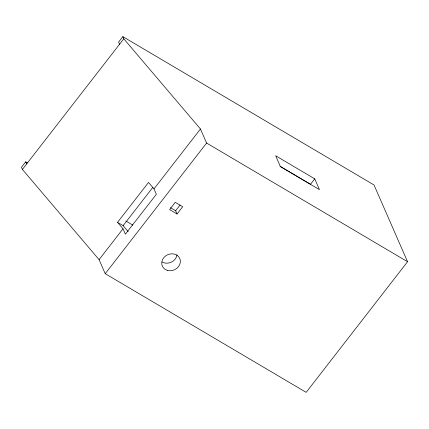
<?xml version="1.0" encoding="UTF-8"?>
<svg xmlns="http://www.w3.org/2000/svg" width="429" height="429" viewBox="0 0 429 429"><rect width="100%" height="100%" fill="white"/><g stroke="black" fill="none" stroke-linecap="round" stroke-linejoin="round"><path stroke-width="0.64" d="M27.402 162.854L25.676 161.835L21.45 167.278L22.394 169.439L99.078 259.636L105.218 273.686L306.167 392.358L407.55 261.722L374.024 184.979L122.833 36.642L118.613 42.085L119.557 44.246M22.394 169.439L123.783 38.803L122.833 36.642M117.535 222.351L148.52 182.438L153.995 188.878L156.36 194.283L125.375 234.196L123.016 228.791L117.535 222.351L123.118 225.643L128.174 231.59M123.118 225.643L152.88 187.307M99.078 259.636L123.016 228.791M153.995 188.878L200.461 129L123.783 38.803M105.218 273.686L206.601 143.05L200.461 129M177.059 213.98L169.616 209.588L175.252 202.327L182.69 206.724L177.059 213.98L175.643 210.741L180.067 205.035M314.736 178.839L319.46 189.65L280.384 166.575L275.665 155.765L314.736 178.839L310.51 184.282L280.057 166.296M206.601 143.05L407.55 261.722M170.49 207.695L175.643 210.741M125.917 221.032L132.829 225.118M25.676 161.835L26.619 163.996M177 254.901A9.524 8.274 -23.6 0 1 162.103 261.98M167.53 270.436A9.524 8.274 -23.6 0 0 180.287 260.264A9.524 8.274 -23.6 0 0 165.31 256.167A9.524 8.274 -23.6 0 0 167.53 270.436"/></g></svg>
